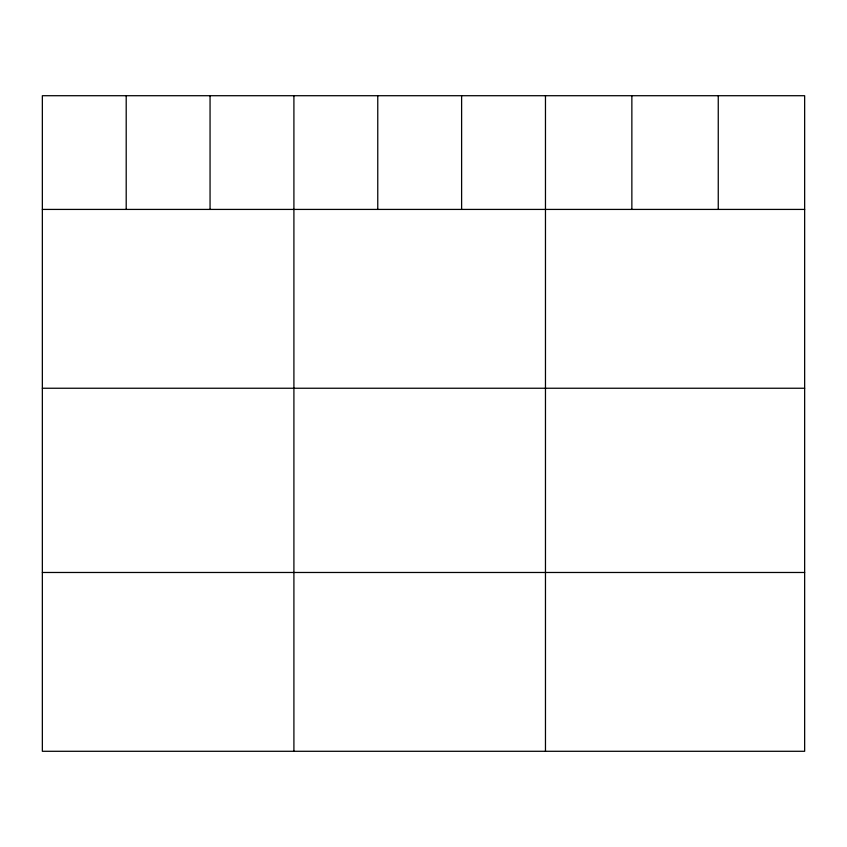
<?xml version="1.0" encoding="UTF-8"?>
<svg xmlns="http://www.w3.org/2000/svg" width="847" height="847" viewBox="0 0 847 847"><rect width="100%" height="100%" fill="white"/><g stroke="black" fill="none" stroke-linecap="round" stroke-linejoin="round"><path stroke-width="1.27" d="M804.65 209.421L804.65 751.289L42.35 751.289L42.35 95.711L804.65 95.711L804.65 209.421L42.35 209.421M42.35 388.244L804.65 388.244M42.35 572.477L804.65 572.477M718.256 95.711L718.256 209.421M631.862 95.711L631.862 209.421M545.468 95.711L545.468 751.289M461.615 95.711L461.615 209.421M377.762 95.711L377.762 209.421M293.909 95.711L293.909 751.289M210.056 95.711L210.056 209.421M126.203 95.711L126.203 209.421"/></g></svg>
